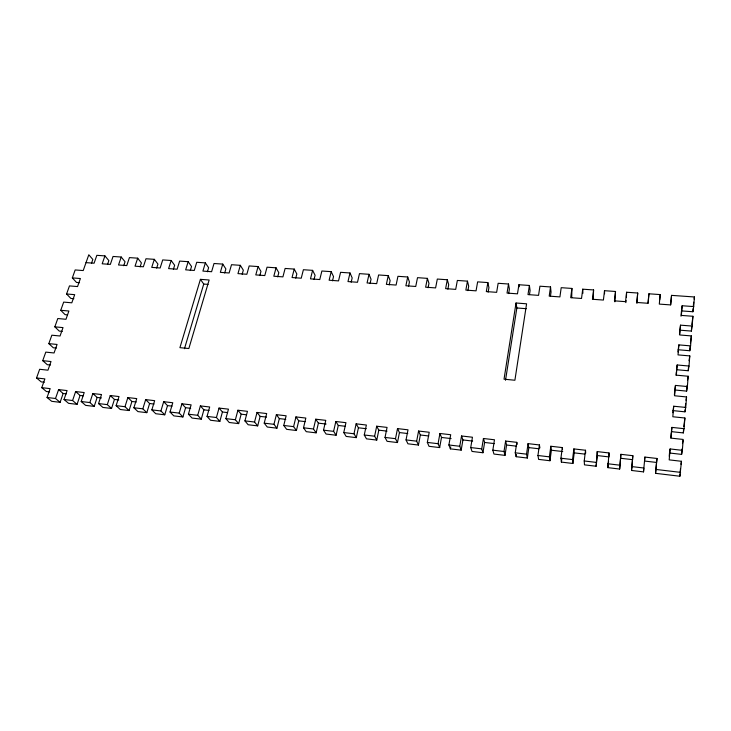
<?xml version="1.0" encoding="UTF-8"?>
<svg xmlns="http://www.w3.org/2000/svg" width="731" height="731" viewBox="0 0 731 731"><rect width="100%" height="100%" fill="white"/><g stroke="black" fill="none" stroke-linecap="round" stroke-linejoin="round"><path stroke-width="1.1" d="M609.024 452.955L609.024 456.921L597.346 455.559L597.227 451.594L609.024 452.955L607.854 467.639L619.66 469.046L620.902 454.316L632.854 455.696L631.547 470.462L643.508 471.888L644.888 457.076L657.005 458.474L655.552 473.332L679.885 476.228L681.475 461.288L669.194 459.881L670.117 448.953L682.343 450.323L683.202 439.45L671.021 438.125L671.926 427.397L684.052 428.686L684.892 418.004L672.822 416.761L673.708 406.226L685.733 407.423L686.555 396.942L674.585 395.773L675.453 385.42L687.378 386.544L688.191 376.246L676.321 375.158L677.171 364.979L688.995 366.03L689.799 355.906L678.021 354.9L678.861 344.895L690.585 345.873L691.371 335.922L679.702 334.981L680.524 325.158L692.156 326.063L692.924 316.276L681.347 315.408L682.16 305.75L693.692 306.581L694.45 296.969L671.542 295.37L670.592 304.79M86.02 262.63L94.08 263.215L96.848 255.329L104.926 255.896L102.185 263.8L110.335 264.394L113.049 256.462L121.218 257.029L118.523 264.988L126.755 265.581L129.433 257.604L137.693 258.18L135.034 266.175L143.358 266.778L145.99 258.756L154.332 259.331L151.728 267.382L160.144 267.994L162.721 259.916L171.164 260.51L168.605 268.606L177.103 269.218L179.643 261.095L188.169 261.689L185.656 269.84L194.254 270.461L196.74 262.292L205.365 262.895L202.907 271.091L211.597 271.713L214.028 263.498L222.745 264.101L220.342 272.352L229.123 272.983L231.508 264.713L240.325 265.326L237.968 273.622L246.85 274.262L249.18 265.947L258.098 266.568L255.786 274.911L264.777 275.56L267.053 267.19L276.062 267.82L273.814 276.217L282.906 276.875L285.127 268.451L294.237 269.081L292.044 277.533L301.236 278.2L303.402 269.721L312.612 270.36L310.474 278.867L319.776 279.544L321.878 271.009L331.198 271.658L329.124 280.22L338.526 280.896L340.573 272.316L350.003 272.974L347.983 281.581L357.496 282.267L359.478 273.632L369.018 274.299L367.063 282.961L376.684 283.655L378.603 274.966L388.252 275.633L386.361 284.359L396.092 285.063L397.947 276.309L407.706 276.994L405.879 285.766L415.729 286.479L417.52 277.67L427.397 278.365L425.634 287.201L435.603 287.913L437.321 279.05L447.308 279.754L445.627 288.644L455.705 289.375L457.359 280.448L467.465 281.152L465.848 290.106L476.055 290.847L477.635 281.864L487.86 282.577L486.316 291.587L496.641 292.336L498.149 283.29L508.502 284.012L507.031 293.085L517.475 293.835L518.909 284.743L529.39 285.465L527.992 294.602L538.564 295.361L539.926 286.205L550.525 286.945L549.209 296.137L559.919 296.905L561.198 287.685L571.925 288.434L570.692 297.691L581.529 298.467L582.726 289.184L593.59 289.942L592.43 299.262L603.404 300.057L604.519 290.7L615.52 291.468L614.862 301.812M619.66 469.046L620.902 454.316M626.421 297.416L626.586 292.245L637.715 293.021L636.911 303.411M631.547 470.462L632.854 455.696M659.727 299.783L660.203 294.584L648.927 293.798L648.141 303.173M679.885 476.228L680.058 474.035M680.232 471.842L680.488 468.544M669.23 456.254L669.505 453.01L681.612 454.38L682.041 448.989M671.305 431.628L683.311 432.916L683.558 429.737M683.814 426.557L684.892 418.004M672.904 412.713L673.077 410.621L684.974 411.827L685.139 409.744M685.303 407.67L685.641 403.503M674.384 395.124L674.814 389.979L686.619 391.112L687.067 385.429M677.171 364.979L676.522 369.703L688.227 370.754L688.584 366.286M678.012 351.967L678.204 349.765L689.808 350.743L690.155 346.357M690.42 343.067L691.371 335.922M679.483 334.506L679.848 330.165L691.371 331.079L691.709 326.757M691.882 324.601L692.924 316.276M681.027 316.231L681.475 310.894L692.897 311.744L693.152 308.555M693.317 306.435L693.655 302.195M670.775 438.015L671.222 432.688M676.047 375.305L676.33 371.942M643.508 471.888L643.856 468.014L631.767 466.588M644.888 457.076L644.532 461.042L656.52 462.44L655.552 473.332M671.542 295.37L670.692 304.918L659.298 304.096L660.203 294.584M648.927 293.798L647.986 303.274L636.738 302.46L637.715 293.021M626.586 292.245L625.553 301.656L614.442 300.852L615.52 291.468M607.854 467.639L608.558 461.206M625.855 302.607L626.083 300.532M295.954 416.917L298.741 420.864L296.42 430.504L293.597 426.63L295.954 416.917L305.832 418.059L303.511 427.799L306.252 431.674L316.139 432.853L313.48 428.978L315.774 419.201L325.77 420.352L323.513 430.166L326.09 434.04L336.105 435.237L333.61 431.354L335.831 421.513L345.946 422.673L343.762 432.56L346.174 436.434L356.308 437.641L353.987 433.766L356.134 423.843L366.377 425.022L364.266 434.982L366.505 438.856L376.767 440.08L374.619 436.206L376.693 426.21L387.065 427.407L385.027 437.43L387.083 441.314L397.472 442.557L395.508 438.673L397.509 428.604L408.008 429.819L406.043 439.916L407.925 443.799L418.443 445.051L416.661 441.168L418.58 431.034L429.216 432.259L427.333 442.429L429.024 446.312L439.669 447.582L438.079 443.699L439.925 433.492L450.698 434.726L448.889 444.978L450.387 448.861L461.179 450.15L459.772 446.266L461.535 435.978L472.445 437.229L470.727 447.564L472.025 451.447L482.953 452.745L481.747 448.861L483.429 438.499L494.476 439.77L492.84 450.177L493.946 454.061L505.002 455.376L504.006 451.493L505.605 441.049L516.799 442.337L515.245 452.818L516.141 456.701L527.343 458.035L526.558 454.152L528.065 443.635L539.405 444.941L537.943 455.504L538.619 459.388L549.968 460.74L549.401 456.857L550.818 446.257L562.303 447.573L560.933 458.218L561.399 462.102L572.894 463.472L572.547 459.589L573.872 448.907L585.513 450.25L584.233 460.969L584.471 464.852L596.121 466.241L597.227 451.594M596.121 466.241L597.346 455.559M656.52 462.44L657.005 458.474M572.894 463.472L574.21 452.873L573.872 448.907M593.216 299.198L593.59 289.942M561.399 462.102L561.801 458.931M549.968 460.74L551.375 450.223L550.818 446.257M571.715 297.645L571.925 288.434M681.612 309.871L682.16 305.75M679.848 330.165L680.524 325.158M678.204 349.765L678.861 344.895M674.814 389.979L675.453 385.42M527.343 458.035L528.833 447.6L528.065 443.635M550.47 296.11L551.046 292.053L550.525 286.945M673.077 410.621L673.708 406.226M671.46 430.568L671.926 427.397M516.141 456.701L516.442 454.627M669.505 453.01L670.117 448.953M505.002 455.376L506.583 445.015L505.605 441.049M529.482 294.593L530.094 290.563L529.39 285.465M694.13 299.061L694.45 296.969M692.897 311.744L693.692 306.581M516.031 303.009L504.024 379.188L514.898 380.248L526.585 303.804L516.031 303.009L516.863 307.97L505.514 380.275M691.371 331.079L692.156 326.063M689.808 350.743L690.585 345.873M689.022 360.703L689.799 355.906M482.953 452.745L484.607 442.465L483.429 438.499M508.657 293.597L509.388 289.092L508.502 284.012M688.227 370.754L688.995 366.03M687.579 379.956L688.191 376.246M686.619 391.112L687.378 386.544M685.989 400.305L686.555 396.942M461.179 450.15L462.915 439.943L461.535 435.978M488.153 292.108L488.92 287.63L487.86 282.577M684.974 411.827L685.733 407.423M450.387 448.861L450.744 446.833M683.311 432.916L684.052 428.686M682.462 443.598L683.019 440.491M439.669 447.582L441.497 437.449L439.925 433.492M467.895 290.636L468.699 286.196L467.465 281.152M681.612 454.38L682.343 450.323M680.936 464.267L681.475 461.288M418.443 445.051L420.343 434.991L418.58 431.034M447.875 289.193L448.715 284.77L447.308 279.754M397.472 442.557L399.446 432.569L397.509 428.604M428.092 287.758L428.96 283.372L427.397 278.365M376.767 440.08L378.813 430.166L376.693 426.21M408.528 286.342L409.433 281.983L407.706 276.994M356.308 437.641L358.428 427.799L356.134 423.843M389.194 284.935L390.126 280.603L388.252 275.633M336.105 435.237L338.289 425.46L335.831 421.513M370.078 283.555L371.046 279.251L369.018 274.299M316.139 432.853L318.396 423.148L315.774 419.201M351.182 282.184L352.178 277.908L350.003 272.974M332.495 280.832L333.528 276.583L331.198 271.658M296.42 430.504L286.653 429.335L283.747 425.469L286.141 415.793L276.382 414.669L273.961 424.309L276.939 428.174L279.324 418.607L276.382 414.669M314.028 279.498L315.079 275.267L312.612 270.36M276.939 428.174L267.281 427.023L264.22 423.158L266.678 413.554L257.038 412.439L254.552 422.015L257.687 425.881L260.135 416.378L257.038 412.439M295.763 278.173L296.841 273.97L294.237 269.081M257.687 425.881L248.147 424.748L244.931 420.882L247.453 411.334L237.922 410.237L235.373 419.749L238.662 423.615L241.166 414.175L237.922 410.237M277.698 276.866L278.803 272.69L276.062 267.82M238.662 423.615L229.232 422.491L225.879 418.625L228.456 409.15L219.035 408.072L216.431 417.511L219.857 421.376L222.425 411.992L219.035 408.072M259.825 275.569L260.967 271.42L258.098 266.568M219.857 421.376L210.537 420.261L207.037 416.405L209.678 406.993L200.376 405.915L197.708 415.299L201.281 419.155L203.903 409.844L200.376 405.915M242.162 274.289L243.322 270.168L240.325 265.326M201.281 419.155L192.07 418.059L188.424 414.203L191.12 404.855L181.928 403.795L179.205 413.116L182.914 416.962L185.601 407.715L181.928 403.795M224.682 273.019L225.879 268.926L222.745 264.101M182.914 416.962L173.814 415.884L170.031 412.028L172.781 402.744L163.689 401.694L160.911 410.95L164.758 414.806L167.5 405.614L163.689 401.694M184.468 348.705L203.739 284.048L200.422 279.343L179.917 347.664L188.845 348.532L209.139 280L200.422 279.343M207.403 271.768L208.618 267.692L205.365 262.895M164.758 414.806L155.767 413.728L151.847 409.881L154.652 400.661L145.67 399.619L142.837 408.812L146.821 412.659L149.608 403.53L145.67 399.619M190.298 270.534L191.54 266.486L188.169 261.689M146.821 412.659L137.921 411.599L133.883 407.761L136.743 398.596L127.861 397.573L124.974 406.701L129.085 410.548L131.927 401.474L127.861 397.573M173.384 269.31L174.645 265.28L171.164 260.51M129.085 410.548L120.286 409.497L116.119 405.659L119.025 396.558L110.244 395.544L107.311 404.618L111.541 408.455L114.438 399.446L110.244 395.544M156.653 268.094L157.942 264.092L154.332 259.331M94.208 406.39L97.15 397.436L92.837 393.543L89.849 402.553L94.208 406.39L85.609 405.367L81.196 401.529L84.202 392.547L75.622 391.56L72.588 400.515L77.066 404.344L80.054 395.453L75.622 391.56M140.096 266.897L141.403 262.913L137.693 258.18M111.541 408.455L102.852 407.423L98.557 403.585L101.518 394.539L92.837 393.543M123.713 265.709L125.047 261.753L121.218 257.029M60.106 402.324L63.149 393.488L58.599 389.605L55.519 398.496L60.106 402.324L51.709 401.319L47.058 397.5L50.165 388.627L41.768 387.668L44.874 378.896L36.55 377.964L39.657 369.283L47.954 370.188L51.015 361.543L42.736 360.666L45.797 352.114L54.048 352.972L57.064 344.456L48.831 343.625L51.846 335.2L60.052 336.004L63.021 327.607L54.834 326.839L57.804 318.533L65.973 319.283L68.897 311.013L60.755 310.291L63.679 302.104L71.802 302.808L74.69 294.657L66.585 293.981L69.472 285.912L77.55 286.561L80.392 278.529L72.332 277.899L75.174 269.949L83.215 270.552L88.807 254.772L92.837 259.459L91.466 263.37M107.503 264.531L108.855 260.601L104.926 255.896M77.066 404.344L68.559 403.329L64.026 399.501L67.088 390.582L58.599 389.605M203.739 284.048L208.07 284.377M516.863 307.97L526.274 308.692M79.533 282.687L76.536 282.449L72.332 277.899M73.877 298.687L70.861 298.431L66.585 293.981M67.124 314.833L65.105 314.65L60.755 310.291M62.309 331.39L59.266 331.097L54.834 326.839M56.406 348.093L53.336 347.782L48.831 343.625M50.412 365.043L47.323 364.714L42.736 360.666M44.326 382.249L41.228 381.893L36.55 377.964M49.562 391.907L46.428 391.542L41.768 387.668M63.149 393.488L66.311 393.854M80.054 395.453L83.252 395.818M97.15 397.436L101.463 397.938M114.438 399.446L118.797 399.948M131.927 401.474L136.331 401.995M149.608 403.53L154.067 404.051M167.5 405.614L172.013 406.134M185.601 407.715L190.672 408.309M203.903 409.844L209.039 410.438M222.425 411.992L227.624 412.595M241.166 414.175L246.42 414.788M260.135 416.378L266.513 417.118M279.324 418.607L285.775 419.356M298.741 420.864L305.275 421.623M318.396 423.148L326.108 424.044M338.289 425.46L344.986 426.237M358.428 427.799L366.332 428.713M378.813 430.166L387.037 431.126M399.446 432.569L407.779 433.538M420.343 434.991L428.777 435.978M441.497 437.449L451.109 438.573M462.915 439.943L472.646 441.076M484.607 442.465L494.467 443.607M506.583 445.015L516.561 446.175M528.833 447.6L538.948 448.779M551.375 450.223L562.751 451.539M574.21 452.873L584.69 454.088M620.783 458.282L632.617 459.662M47.058 397.5L55.519 398.496M64.026 399.501L72.588 400.515M81.196 401.529L89.849 402.553M98.557 403.585L107.311 404.618M116.119 405.659L124.974 406.701M133.883 407.761L142.837 408.812M151.847 409.881L160.911 410.95M170.031 412.028L179.205 413.116M188.424 414.203L197.708 415.299M207.037 416.405L216.431 417.511M225.879 418.625L235.373 419.749M244.931 420.882L254.552 422.015M264.22 423.158L273.961 424.309M283.747 425.469L293.597 426.63M303.511 427.799L313.48 428.978M323.513 430.166L333.61 431.354M343.762 432.56L353.987 433.766M364.266 434.982L374.619 436.206M385.027 437.43L395.508 438.673M406.043 439.916L416.661 441.168M427.333 442.429L438.079 443.699M448.889 444.978L459.772 446.266M470.727 447.564L481.747 448.861M492.84 450.177L504.006 451.493M515.245 452.818L526.558 454.152M537.943 455.504L549.401 456.857M560.933 458.218L572.547 459.589M584.233 460.969L596.003 462.367M607.845 463.765L619.769 465.172M656.018 469.457L680.598 472.363M516.799 442.337L517.237 444.32M539.405 444.941L539.898 447.911M518.909 284.743L519.229 286.771M562.303 447.573L562.532 449.556M585.513 450.25L585.677 453.22M582.726 289.184L582.909 293.295M604.519 290.7L604.546 293.798"/></g></svg>
